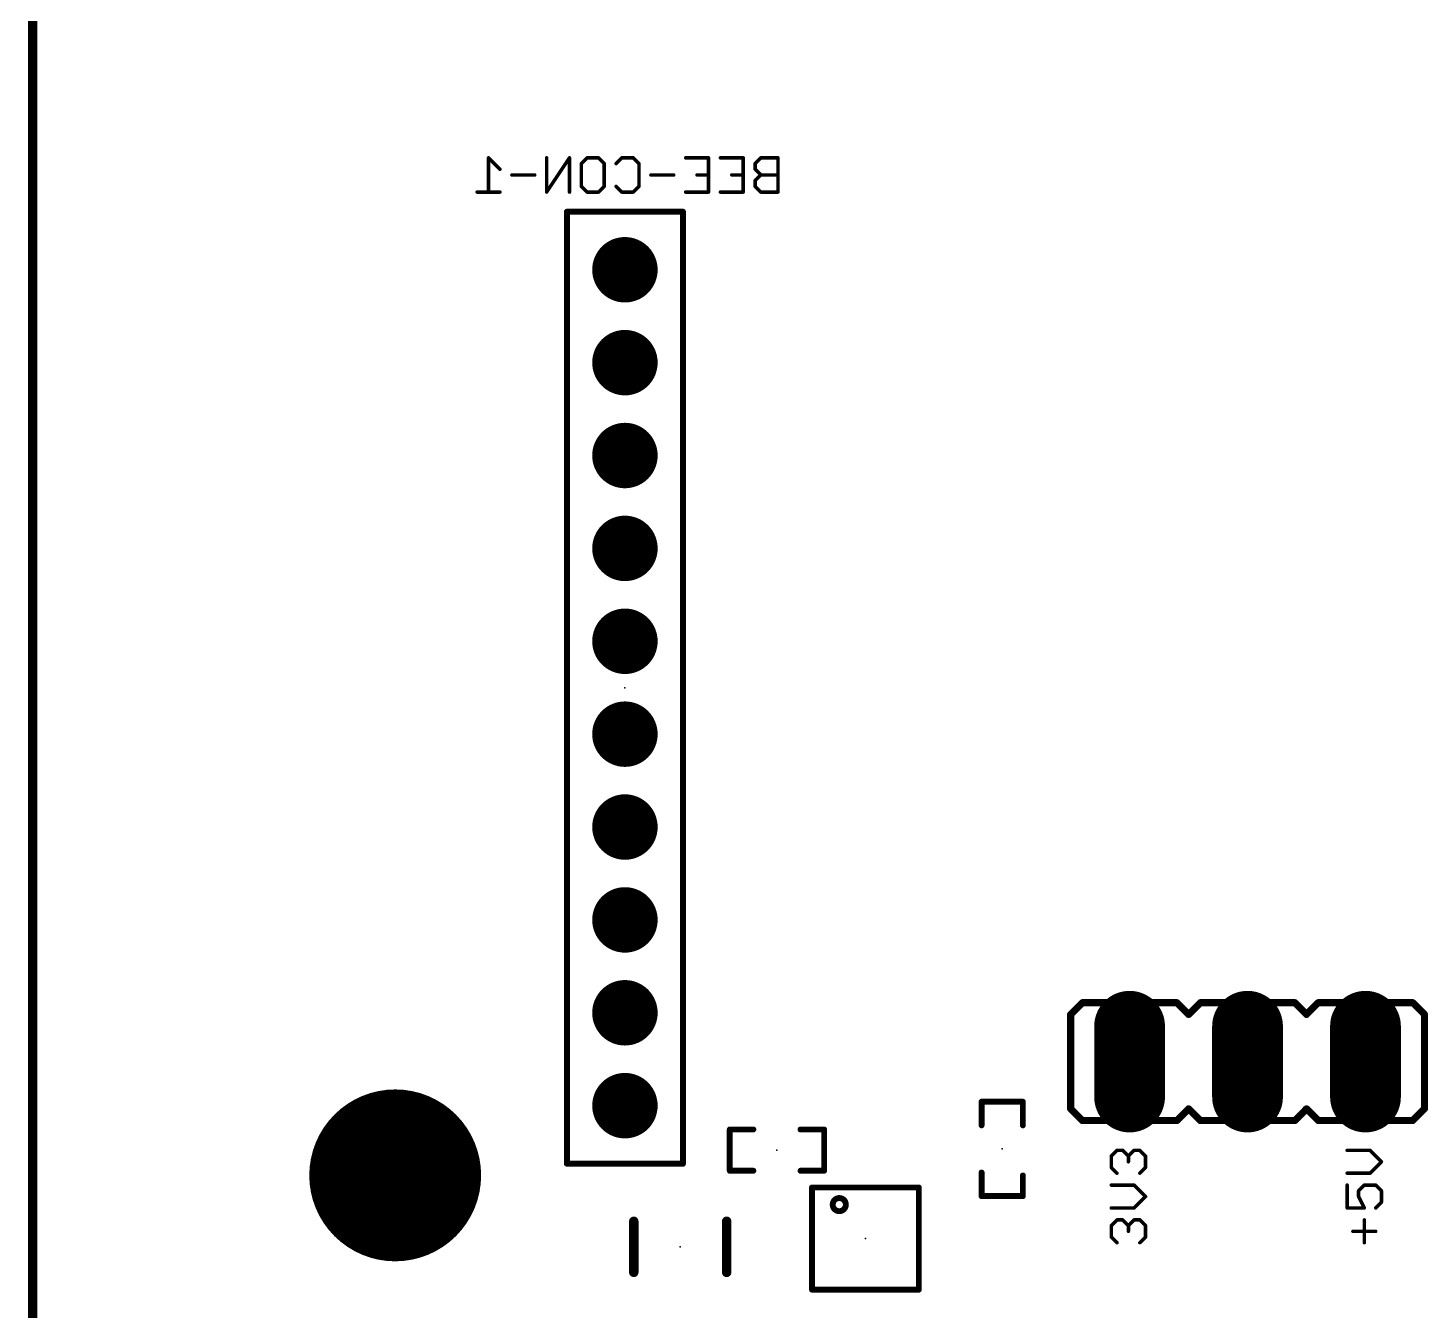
# Model space of a CAD drawing. Extents: x -36 to 36, y -94 to 86.
# Drawn here: x -35.41 to -5.26, y 31.08 to 58.71 of the extents above; entities that cross this region are included whole.
import ezdxf

# ---------------------------------------------------------------- set-up
doc = ezdxf.new("R2010")
doc.units = 0
for name, color, linetype in [('17', 82, 'CONTINUOUS'), ('20', 7, 'CONTINUOUS'), ('21', 253, 'CONTINUOUS'), ('22', 253, 'CONTINUOUS'), ('23', 7, 'CONTINUOUS'), ('30', 253, 'CONTINUOUS')]:
    doc.layers.add(name, color=color, linetype=linetype)

# ---------------------------------------------------------------- blocks, each defined once
blk = doc.blocks.new('ROUNDP')
at = {"const_width": 0.5}
blk.add_lwpolyline([(0, -0.25, 1), (0, 0.25, 1), (0, -0.25)], format="xyb", dxfattribs=at)
blk = doc.blocks.new('LONGP100')
at = {"const_width": 1}
blk.add_lwpolyline([(-0.5, 0), (0.5, 0)], dxfattribs=at)
at = {"const_width": 0.5}
for points in [[(-0.5, 0.25, 1), (-0.5, -0.25)], [(0.5, -0.25, 1), (0.5, 0.25)]]:
    blk.add_lwpolyline(points, format="xyb", dxfattribs=at)

msp = doc.modelspace()

# ---------------------------------------------------------------- linework, layer by layer
at = {"layer": '20', "const_width": 0.2032}
msp.add_lwpolyline([(-35.306, -90), (-35.306, 86.233)], dxfattribs=at)
at = {"layer": '20'}
msp.add_circle((-27.5, 34), 1.8, dxfattribs=at)
at = {"layer": '21'}
for points, const_width in [([(-23.8024, 54.7826, 1), (-23.8024, 54.7191)], 0.0635), ([(-23.7707, 54.7508, 1), (-23.8342, 54.7508)], 0.0635), ([(-21.2707, 54.7508, 1), (-21.3342, 54.7508)], 0.0635), ([(-21.3024, 54.7191, 1), (-21.3024, 54.7826)], 0.0635), ([(-12.7, 37.7571, 1), (-12.7, 37.6809)], 0.0762), ([(-12.6731, 37.6921, 1), (-12.7269, 37.7459)], 0.0762), ([(-10.6411, 37.7459, 1), (-10.6949, 37.6921)], 0.0762), ([(-10.668, 37.6809, 1), (-10.668, 37.7571)], 0.0762), ([(-10.16, 37.7571, 1), (-10.16, 37.6809)], 0.0762), ([(-10.1331, 37.6921, 1), (-10.1869, 37.7459)], 0.0762), ([(-8.1011, 37.7459, 1), (-8.1549, 37.6921)], 0.0762), ([(-8.128, 37.6809, 1), (-8.128, 37.7571)], 0.0762), ([(-7.62, 37.7571, 1), (-7.62, 37.6809)], 0.0762), ([(-7.5931, 37.6921, 1), (-7.6469, 37.7459)], 0.0762), ([(-5.5611, 37.7459, 1), (-5.6149, 37.6921)], 0.0762), ([(-5.588, 37.6809, 1), (-5.588, 37.7571)], 0.0762), ([(-12.9159, 37.465, 1), (-12.9921, 37.465)], 0.0762), ([(-12.9809, 37.4919, 1), (-12.9271, 37.4381)], 0.0762), ([(-10.4409, 37.4919, 1), (-10.3871, 37.4381)], 0.0762), ([(-10.4409, 37.4381, 1), (-10.3871, 37.4919)], 0.0762), ([(-7.9009, 37.4919, 1), (-7.8471, 37.4381)], 0.0762), ([(-7.9009, 37.4381, 1), (-7.8471, 37.4919)], 0.0762), ([(-5.2959, 37.465, 1), (-5.3721, 37.465)], 0.0762), ([(-5.3609, 37.4381, 1), (-5.3071, 37.4919)], 0.0762), ([(-14.8399, 35.5854, 1), (-14.9035, 35.5854)], 0.0635), ([(-14.8717, 35.6172, 1), (-14.8717, 35.5536)], 0.0635), ([(-13.951, 35.5854, 1), (-14.0145, 35.5854)], 0.0635), ([(-13.9827, 35.5536, 1), (-13.9827, 35.6172)], 0.0635), ([(-12.9921, 35.433, 1), (-12.9159, 35.433)], 0.0762), ([(-12.9271, 35.4599, 1), (-12.9809, 35.4061)], 0.0762), ([(-10.3871, 35.4599, 1), (-10.4409, 35.4061)], 0.0762), ([(-10.3871, 35.4061, 1), (-10.4409, 35.4599)], 0.0762), ([(-7.8471, 35.4599, 1), (-7.9009, 35.4061)], 0.0762), ([(-7.8471, 35.4061, 1), (-7.9009, 35.4599)], 0.0762), ([(-5.3721, 35.433, 1), (-5.2959, 35.433)], 0.0762), ([(-5.3071, 35.4061, 1), (-5.3609, 35.4599)], 0.0762), ([(-20.2946, 35.0203, 1), (-20.2946, 34.9567)], 0.0635), ([(-20.2629, 34.9885, 1), (-20.3264, 34.9885)], 0.0635), ([(-19.7866, 34.9567, 1), (-19.7866, 35.0203)], 0.0635), ([(-18.7706, 35.0203, 1), (-18.7706, 34.9567)], 0.0635), ([(-18.2309, 34.9885, 1), (-18.2944, 34.9885)], 0.0635), ([(-18.2626, 34.9567, 1), (-18.2626, 35.0203)], 0.0635), ([(-14.9035, 35.0774, 1), (-14.8399, 35.0774)], 0.0635), ([(-14.0145, 35.0774, 1), (-13.951, 35.0774)], 0.0635), ([(-12.7, 35.2171, 1), (-12.7, 35.1409)], 0.0762), ([(-12.7269, 35.1521, 1), (-12.6731, 35.2059)], 0.0762), ([(-10.6949, 35.2059, 1), (-10.6411, 35.1521)], 0.0762), ([(-10.668, 35.1409, 1), (-10.668, 35.2171)], 0.0762), ([(-10.16, 35.2171, 1), (-10.16, 35.1409)], 0.0762), ([(-10.1869, 35.1521, 1), (-10.1331, 35.2059)], 0.0762), ([(-8.1549, 35.2059, 1), (-8.1011, 35.1521)], 0.0762), ([(-8.128, 35.1409, 1), (-8.128, 35.2171)], 0.0762), ([(-7.62, 35.2171, 1), (-7.62, 35.1409)], 0.0762), ([(-7.6469, 35.1521, 1), (-7.5931, 35.2059)], 0.0762), ([(-5.6149, 35.2059, 1), (-5.5611, 35.1521)], 0.0762), ([(-5.588, 35.1409, 1), (-5.588, 35.2171)], 0.0762), ([(-12.0593, 34.4155, 1), (-12.0974, 34.4155)], 0.0381), ([(-12.0918, 34.429, 1), (-12.0649, 34.4021)], 0.0381), ([(-11.9555, 34.5575, 1), (-11.9555, 34.5194)], 0.0381), ([(-11.942, 34.5249, 1), (-11.9689, 34.5519)], 0.0381), ([(-11.8191, 34.5519, 1), (-11.8461, 34.5249)], 0.0381), ([(-11.8326, 34.5194, 1), (-11.8326, 34.5575)], 0.0381), ([(-11.6907, 34.4155, 1), (-11.7288, 34.4155)], 0.0381), ([(-11.7232, 34.429, 1), (-11.6962, 34.4021)], 0.0381), ([(-11.7232, 34.4021, 1), (-11.6962, 34.429)], 0.0381), ([(-11.5868, 34.5575, 1), (-11.5868, 34.5194)], 0.0381), ([(-11.5734, 34.5249, 1), (-11.6003, 34.5519)], 0.0381), ([(-11.4505, 34.5519, 1), (-11.4774, 34.5249)], 0.0381), ([(-11.464, 34.5194, 1), (-11.464, 34.5575)], 0.0381), ([(-11.3221, 34.4155, 1), (-11.3602, 34.4155)], 0.0381), ([(-11.3546, 34.4021, 1), (-11.3276, 34.429)], 0.0381), ([(-6.9983, 34.5575, 1), (-6.9983, 34.5194)], 0.0381), ([(-6.4934, 34.5519, 1), (-6.5203, 34.5249)], 0.0381), ([(-6.5068, 34.5194, 1), (-6.5068, 34.5575)], 0.0381), ([(-23.8024, 34.2826, 1), (-23.8024, 34.219)], 0.0635), ([(-23.8342, 34.2508, 1), (-23.7707, 34.2508)], 0.0635), ([(-21.3342, 34.2508, 1), (-21.2707, 34.2508)], 0.0635), ([(-21.3024, 34.219, 1), (-21.3024, 34.2826)], 0.0635), ([(-20.2946, 34.1313, 1), (-20.2946, 34.0677)], 0.0635), ([(-20.3264, 34.0995, 1), (-20.2629, 34.0995)], 0.0635), ([(-19.7866, 34.0677, 1), (-19.7866, 34.1313)], 0.0635), ([(-18.7706, 34.1313, 1), (-18.7706, 34.0677)], 0.0635), ([(-18.2944, 34.0995, 1), (-18.2309, 34.0995)], 0.0635), ([(-18.2626, 34.0677, 1), (-18.2626, 34.1313)], 0.0635), ([(-14.8399, 34.0614, 1), (-14.9035, 34.0614)], 0.0635), ([(-12.0649, 34.1833, 1), (-12.0918, 34.1563)], 0.0381), ([(-12.0974, 34.1698, 1), (-12.0593, 34.1698)], 0.0381), ([(-11.9689, 34.0335, 1), (-11.942, 34.0604)], 0.0381), ([(-11.7288, 34.2927, 1), (-11.6907, 34.2927)], 0.0381), ([(-11.4774, 34.0604, 1), (-11.4505, 34.0335)], 0.0381), ([(-11.3602, 34.1698, 1), (-11.3221, 34.1698)], 0.0381), ([(-11.3276, 34.1563, 1), (-11.3546, 34.1833)], 0.0381), ([(-6.9983, 34.066, 1), (-6.9983, 34.0279)], 0.0381), ([(-6.5203, 34.0604, 1), (-6.4934, 34.0335)], 0.0381), ([(-6.5068, 34.0279, 1), (-6.5068, 34.066)], 0.0381), ([(-6.2476, 34.2792, 1), (-6.2746, 34.3061)], 0.0381), ([(-6.2746, 34.2792, 1), (-6.2476, 34.3061)], 0.0381), ([(-18.5236, 33.7708, 1), (-18.5236, 33.7073)], 0.0635), ([(-18.4919, 33.739, 1), (-18.5554, 33.739)], 0.0635), ([(-16.1919, 33.739, 1), (-16.2553, 33.739)], 0.0635), ([(-16.2236, 33.7073, 1), (-16.2236, 33.7708)], 0.0635), ([(-13.951, 33.9979, 1), (-14.0145, 33.9979)], 0.0635), ([(-12.0783, 33.809, 1), (-12.0783, 33.7709)], 0.0381), ([(-11.5734, 33.8035, 1), (-11.6003, 33.7765)], 0.0381), ([(-11.5868, 33.7709, 1), (-11.5868, 33.809)], 0.0381), ([(-6.9793, 33.79, 1), (-7.0174, 33.79)], 0.0381), ([(-6.6297, 33.809, 1), (-6.6297, 33.7709)], 0.0381), ([(-6.6162, 33.7765, 1), (-6.6432, 33.8035)], 0.0381), ([(-6.3705, 33.8035, 1), (-6.3974, 33.7765)], 0.0381), ([(-6.384, 33.7709, 1), (-6.384, 33.809)], 0.0381), ([(-17.936, 33.229, 1), (-17.936, 33.5118, 1), (-17.936, 33.229)], 0.127), ([(-14.9035, 33.5534, 1), (-14.8399, 33.5534)], 0.0635), ([(-14.8717, 33.5852, 1), (-14.8717, 33.5217)], 0.0635), ([(-14.0145, 33.5534, 1), (-13.951, 33.5534)], 0.0635), ([(-13.9827, 33.5217, 1), (-13.9827, 33.5852)], 0.0635), ([(-11.3276, 33.5308, 1), (-11.3546, 33.5577)], 0.0381), ([(-11.3546, 33.5308, 1), (-11.3276, 33.5577)], 0.0381), ([(-6.7335, 33.6671, 1), (-6.7716, 33.6671)], 0.0381), ([(-6.7661, 33.6806, 1), (-6.7391, 33.6537)], 0.0381), ([(-6.7355, 33.5528, 1), (-6.7696, 33.5357)], 0.0381), ([(-6.7716, 33.5443, 1), (-6.7335, 33.5443)], 0.0381), ([(-6.242, 33.6671, 1), (-6.2801, 33.6671)], 0.0381), ([(-6.2746, 33.6537, 1), (-6.2476, 33.6806)], 0.0381), ([(-12.0783, 33.3176, 1), (-12.0783, 33.2795)], 0.0381), ([(-11.6003, 33.312, 1), (-11.5734, 33.285)], 0.0381), ([(-11.5868, 33.2795, 1), (-11.5868, 33.3176)], 0.0381), ([(-7.0174, 33.2985, 1), (-6.9793, 33.2985)], 0.0381), ([(-6.9983, 33.3176, 1), (-6.9983, 33.2795)], 0.0381), ([(-6.6468, 33.29, 1), (-6.6127, 33.307)], 0.0381), ([(-6.6297, 33.2795, 1), (-6.6297, 33.3176)], 0.0381), ([(-6.3974, 33.312, 1), (-6.3705, 33.285)], 0.0381), ([(-6.2801, 33.4214, 1), (-6.242, 33.4214)], 0.0381), ([(-6.2476, 33.4079, 1), (-6.2746, 33.4349)], 0.0381), ([(-22.3106, 33.0112, 1), (-22.4122, 33.0112)], 0.1016), ([(-20.3106, 33.0112, 1), (-20.4122, 33.0112)], 0.1016), ([(-12.0593, 32.9187, 1), (-12.0974, 32.9187)], 0.0381), ([(-12.0918, 32.9322, 1), (-12.0649, 32.9052)], 0.0381), ([(-11.9555, 33.0606, 1), (-11.9555, 33.0225)], 0.0381), ([(-11.942, 33.0281, 1), (-11.9689, 33.0551)], 0.0381), ([(-11.8191, 33.0551, 1), (-11.8461, 33.0281)], 0.0381), ([(-11.8326, 33.0225, 1), (-11.8326, 33.0606)], 0.0381), ([(-11.6907, 32.9187, 1), (-11.7288, 32.9187)], 0.0381), ([(-11.7232, 32.9322, 1), (-11.6962, 32.9052)], 0.0381), ([(-11.7232, 32.9052, 1), (-11.6962, 32.9322)], 0.0381), ([(-11.5868, 33.0606, 1), (-11.5868, 33.0225)], 0.0381), ([(-11.5734, 33.0281, 1), (-11.6003, 33.0551)], 0.0381), ([(-11.4505, 33.0551, 1), (-11.4774, 33.0281)], 0.0381), ([(-11.464, 33.0225, 1), (-11.464, 33.0606)], 0.0381), ([(-11.3221, 32.9187, 1), (-11.3602, 32.9187)], 0.0381), ([(-11.3546, 32.9052, 1), (-11.3276, 32.9322)], 0.0381), ([(-6.6107, 33.0416, 1), (-6.6488, 33.0416)], 0.0381), ([(-12.0974, 32.673, 1), (-12.0593, 32.673)], 0.0381), ([(-12.0649, 32.6864, 1), (-12.0918, 32.6595)], 0.0381), ([(-11.9689, 32.5366, 1), (-11.942, 32.5636)], 0.0381), ([(-11.7288, 32.7958, 1), (-11.6907, 32.7958)], 0.0381), ([(-11.4774, 32.5636, 1), (-11.4505, 32.5366)], 0.0381), ([(-11.3602, 32.673, 1), (-11.3221, 32.673)], 0.0381), ([(-11.3276, 32.6595, 1), (-11.3546, 32.6864)], 0.0381), ([(-6.8755, 32.8149, 1), (-6.8755, 32.7768)], 0.0381), ([(-6.6488, 32.5501, 1), (-6.6107, 32.5501)], 0.0381), ([(-6.384, 32.7768, 1), (-6.384, 32.8149)], 0.0381), ([(-22.4122, 31.9112, 1), (-22.3106, 31.9112)], 0.1016), ([(-20.4122, 31.9112, 1), (-20.3106, 31.9112)], 0.1016), ([(-18.5236, 31.5708, 1), (-18.5236, 31.5073)], 0.0635), ([(-18.5554, 31.539, 1), (-18.4919, 31.539)], 0.0635), ([(-16.2553, 31.539, 1), (-16.1919, 31.539)], 0.0635), ([(-16.2236, 31.5073, 1), (-16.2236, 31.5708)], 0.0635)]:
    msp.add_lwpolyline(points, format="xyb", dxfattribs=dict(at, const_width=const_width))
for points, const_width in [([(-23.8024, 54.7508), (-21.3024, 54.7508)], 0.127), ([(-23.8024, 34.2508), (-23.8024, 54.7508)], 0.127), ([(-21.3024, 54.7508), (-21.3024, 34.2508)], 0.127), ([(-12.954, 37.465), (-12.7, 37.719)], 0.1524), ([(-10.668, 37.719), (-12.7, 37.719)], 0.1524), ([(-10.668, 37.719), (-10.414, 37.465)], 0.1524), ([(-10.414, 37.465), (-10.16, 37.719)], 0.1524), ([(-8.128, 37.719), (-10.16, 37.719)], 0.1524), ([(-8.128, 37.719), (-7.874, 37.465)], 0.1524), ([(-7.874, 37.465), (-7.62, 37.719)], 0.1524), ([(-5.588, 37.719), (-7.62, 37.719)], 0.1524), ([(-5.588, 37.719), (-5.334, 37.465)], 0.1524), ([(-12.954, 35.433), (-12.954, 37.465)], 0.1524), ([(-5.334, 37.465), (-5.334, 35.433)], 0.1524), ([(-14.8717, 35.0774), (-14.8717, 35.5854)], 0.127), ([(-14.8717, 35.5854), (-13.9827, 35.5854)], 0.127), ([(-13.9827, 35.5854), (-13.9827, 35.0774)], 0.127), ([(-12.954, 35.433), (-12.7, 35.179)], 0.1524), ([(-10.668, 35.179), (-10.414, 35.433)], 0.1524), ([(-10.414, 35.433), (-10.16, 35.179)], 0.1524), ([(-8.128, 35.179), (-7.874, 35.433)], 0.1524), ([(-7.874, 35.433), (-7.62, 35.179)], 0.1524), ([(-5.588, 35.179), (-5.334, 35.433)], 0.1524), ([(-19.7866, 34.9885), (-20.2946, 34.9885)], 0.127), ([(-20.2946, 34.9885), (-20.2946, 34.0995)], 0.127), ([(-18.2626, 34.9885), (-18.7706, 34.9885)], 0.127), ([(-18.2626, 34.0995), (-18.2626, 34.9885)], 0.127), ([(-10.668, 35.179), (-12.7, 35.179)], 0.1524), ([(-8.128, 35.179), (-10.16, 35.179)], 0.1524), ([(-5.588, 35.179), (-7.62, 35.179)], 0.1524), ([(-12.0783, 34.4155), (-11.9555, 34.5384)], 0.0762), ([(-12.0783, 34.1698), (-12.0783, 34.4155)], 0.0762), ([(-11.9555, 34.5384), (-11.8326, 34.5384)], 0.0762), ([(-11.8326, 34.5384), (-11.7097, 34.4155)], 0.0762), ([(-11.7097, 34.4155), (-11.5868, 34.5384)], 0.0762), ([(-11.7097, 34.4155), (-11.7097, 34.2927)], 0.0762), ([(-11.5868, 34.5384), (-11.464, 34.5384)], 0.0762), ([(-11.464, 34.5384), (-11.3411, 34.4155)], 0.0762), ([(-11.3411, 34.4155), (-11.3411, 34.1698)], 0.0762), ([(-6.5068, 34.5384), (-6.9983, 34.5384)], 0.0762), ([(-6.2611, 34.2927), (-6.5068, 34.5384)], 0.0762), ([(-21.3024, 34.2508), (-23.8024, 34.2508)], 0.127), ([(-20.2946, 34.0995), (-19.7866, 34.0995)], 0.127), ([(-18.7706, 34.0995), (-18.2626, 34.0995)], 0.127), ([(-14.8717, 34.0614), (-14.8717, 33.5534)], 0.127), ([(-11.9555, 34.0469), (-12.0783, 34.1698)], 0.0762), ([(-11.3411, 34.1698), (-11.464, 34.0469)], 0.0762), ([(-6.9983, 34.0469), (-6.5068, 34.0469)], 0.0762), ([(-6.5068, 34.0469), (-6.2611, 34.2927)], 0.0762), ([(-16.2236, 33.739), (-18.5236, 33.739)], 0.127), ([(-18.5236, 33.739), (-18.5236, 31.539)], 0.127), ([(-16.2236, 31.539), (-16.2236, 33.739)], 0.127), ([(-13.9827, 33.5534), (-13.9827, 33.9979)], 0.127), ([(-11.5868, 33.79), (-12.0783, 33.79)], 0.0762), ([(-11.3411, 33.5443), (-11.5868, 33.79)], 0.0762), ([(-6.9983, 33.79), (-6.9983, 33.2985)], 0.0762), ([(-6.7526, 33.6671), (-6.6297, 33.79)], 0.0762), ([(-6.6297, 33.79), (-6.384, 33.79)], 0.0762), ([(-6.384, 33.79), (-6.2611, 33.6671)], 0.0762), ([(-14.8717, 33.5534), (-13.9827, 33.5534)], 0.127), ([(-11.5868, 33.2985), (-11.3411, 33.5443)], 0.0762), ([(-6.7526, 33.5443), (-6.7526, 33.6671)], 0.0762), ([(-6.6297, 33.2985), (-6.7526, 33.5443)], 0.0762), ([(-6.2611, 33.6671), (-6.2611, 33.4214)], 0.0762), ([(-12.0783, 33.2985), (-11.5868, 33.2985)], 0.0762), ([(-6.9983, 33.2985), (-6.6297, 33.2985)], 0.0762), ([(-6.2611, 33.4214), (-6.384, 33.2985)], 0.0762), ([(-22.3614, 33.0112), (-22.3614, 31.9112)], 0.2032), ([(-20.3614, 31.9112), (-20.3614, 33.0112)], 0.2032), ([(-12.0783, 32.9187), (-11.9555, 33.0416)], 0.0762), ([(-12.0783, 32.673), (-12.0783, 32.9187)], 0.0762), ([(-11.9555, 33.0416), (-11.8326, 33.0416)], 0.0762), ([(-11.8326, 33.0416), (-11.7097, 32.9187)], 0.0762), ([(-11.7097, 32.9187), (-11.5868, 33.0416)], 0.0762), ([(-11.7097, 32.9187), (-11.7097, 32.7958)], 0.0762), ([(-11.5868, 33.0416), (-11.464, 33.0416)], 0.0762), ([(-11.464, 33.0416), (-11.3411, 32.9187)], 0.0762), ([(-11.3411, 32.9187), (-11.3411, 32.673)], 0.0762), ([(-6.6297, 32.5501), (-6.6297, 33.0416)], 0.0762), ([(-11.9555, 32.5501), (-12.0783, 32.673)], 0.0762), ([(-11.3411, 32.673), (-11.464, 32.5501)], 0.0762), ([(-6.8755, 32.7958), (-6.384, 32.7958)], 0.0762), ([(-18.5236, 31.539), (-16.2236, 31.539)], 0.127)]:
    msp.add_lwpolyline(points, dxfattribs=dict(at, const_width=const_width))
at = {"layer": '22', "const_width": 0.0762}
for points in [[(-25.2438, 55.6654), (-25.4896, 55.9111)], [(-25.4896, 55.9111), (-25.4896, 55.1739)], [(-23.747, 55.9111), (-24.2385, 55.1739)], [(-24.2385, 55.1739), (-24.2385, 55.9111)], [(-23.747, 55.1739), (-23.747, 55.9111)], [(-23.4901, 55.7883), (-23.3672, 55.9111)], [(-23.4901, 55.2968), (-23.4901, 55.7883)], [(-23.3672, 55.9111), (-23.1214, 55.9111)], [(-23.1214, 55.9111), (-22.9986, 55.7883)], [(-22.9986, 55.7883), (-22.9986, 55.2968)], [(-22.7416, 55.7883), (-22.6188, 55.9111)], [(-22.6188, 55.9111), (-22.373, 55.9111)], [(-22.373, 55.9111), (-22.2502, 55.7883)], [(-22.2502, 55.7883), (-22.2502, 55.2968)], [(-21.2448, 55.9111), (-20.7533, 55.9111)], [(-20.7533, 55.9111), (-20.7533, 55.1739)], [(-20.4964, 55.9111), (-20.0049, 55.9111)], [(-20.0049, 55.9111), (-20.0049, 55.1739)], [(-19.6251, 55.9111), (-19.748, 55.7883)], [(-19.748, 55.7883), (-19.748, 55.6654)], [(-19.2565, 55.9111), (-19.6251, 55.9111)], [(-19.2565, 55.1739), (-19.2565, 55.9111)], [(-24.4954, 55.5425), (-24.9869, 55.5425)], [(-21.5017, 55.5425), (-21.9932, 55.5425)], [(-20.7533, 55.5425), (-20.9991, 55.5425)], [(-20.0049, 55.5425), (-20.2507, 55.5425)], [(-19.748, 55.6654), (-19.6251, 55.5425)], [(-19.6251, 55.5425), (-19.748, 55.4196)], [(-19.2565, 55.5425), (-19.6251, 55.5425)], [(-25.2438, 55.1739), (-25.7353, 55.1739)], [(-23.3672, 55.1739), (-23.4901, 55.2968)], [(-23.1214, 55.1739), (-23.3672, 55.1739)], [(-22.9986, 55.2968), (-23.1214, 55.1739)], [(-22.6188, 55.1739), (-22.7416, 55.2968)], [(-22.373, 55.1739), (-22.6188, 55.1739)], [(-22.2502, 55.2968), (-22.373, 55.1739)], [(-20.7533, 55.1739), (-21.2448, 55.1739)], [(-20.0049, 55.1739), (-20.4964, 55.1739)], [(-19.748, 55.4196), (-19.748, 55.2968)], [(-19.748, 55.2968), (-19.6251, 55.1739)], [(-19.6251, 55.1739), (-19.2565, 55.1739)]]:
    msp.add_lwpolyline(points, dxfattribs=at)
at = {"layer": '22', "const_width": 0.0381}
for points in [[(-25.4705, 55.9111, 1), (-25.5086, 55.9111)], [(-25.4761, 55.9246, 1), (-25.503, 55.8977)], [(-24.2194, 55.9111, 1), (-24.2575, 55.9111)], [(-23.7279, 55.9111, 1), (-23.766, 55.9111)], [(-23.7311, 55.9006, 1), (-23.7628, 55.9217)], [(-23.471, 55.7883, 1), (-23.5091, 55.7883)], [(-23.5035, 55.8017, 1), (-23.4766, 55.7748)], [(-23.3672, 55.9302, 1), (-23.3672, 55.8921)], [(-23.3537, 55.8977, 1), (-23.3807, 55.9246)], [(-23.108, 55.9246, 1), (-23.1349, 55.8977)], [(-23.1214, 55.8921, 1), (-23.1214, 55.9302)], [(-22.9795, 55.7883, 1), (-23.0176, 55.7883)], [(-23.012, 55.7748, 1), (-22.9851, 55.8017)], [(-22.7551, 55.8017, 1), (-22.7282, 55.7748)], [(-22.6188, 55.9302, 1), (-22.6188, 55.8921)], [(-22.6053, 55.8977, 1), (-22.6322, 55.9246)], [(-22.3596, 55.9246, 1), (-22.3865, 55.8977)], [(-22.373, 55.8921, 1), (-22.373, 55.9302)], [(-22.2311, 55.7883, 1), (-22.2692, 55.7883)], [(-22.2636, 55.7748, 1), (-22.2367, 55.8017)], [(-21.2448, 55.9302, 1), (-21.2448, 55.8921)], [(-20.7343, 55.9111, 1), (-20.7724, 55.9111)], [(-20.7533, 55.8921, 1), (-20.7533, 55.9302)], [(-20.4964, 55.9302, 1), (-20.4964, 55.8921)], [(-19.9859, 55.9111, 1), (-20.024, 55.9111)], [(-20.0049, 55.8921, 1), (-20.0049, 55.9302)], [(-19.7615, 55.8017, 1), (-19.7345, 55.7748)], [(-19.7289, 55.7883, 1), (-19.767, 55.7883)], [(-19.6251, 55.9302, 1), (-19.6251, 55.8921)], [(-19.6116, 55.8977, 1), (-19.6386, 55.9246)], [(-19.2375, 55.9111, 1), (-19.2756, 55.9111)], [(-19.2565, 55.8921, 1), (-19.2565, 55.9302)], [(-25.2573, 55.6519, 1), (-25.2304, 55.6789)], [(-24.9869, 55.5616, 1), (-24.9869, 55.5235)], [(-24.4954, 55.5235, 1), (-24.4954, 55.5616)], [(-21.9932, 55.5616, 1), (-21.9932, 55.5235)], [(-21.5017, 55.5235, 1), (-21.5017, 55.5616)], [(-20.9991, 55.5616, 1), (-20.9991, 55.5235)], [(-20.7533, 55.5235, 1), (-20.7533, 55.5616)], [(-20.2507, 55.5616, 1), (-20.2507, 55.5235)], [(-20.0049, 55.5235, 1), (-20.0049, 55.5616)], [(-19.7345, 55.6789, 1), (-19.7615, 55.6519)], [(-19.767, 55.6654, 1), (-19.7289, 55.6654)], [(-19.6251, 55.5616, 1), (-19.6251, 55.5235)], [(-19.6116, 55.529, 1), (-19.6386, 55.556)], [(-19.6386, 55.529, 1), (-19.6116, 55.556)], [(-19.2565, 55.5235, 1), (-19.2565, 55.5616)], [(-25.7353, 55.193, 1), (-25.7353, 55.1549)], [(-25.5086, 55.1739, 1), (-25.4705, 55.1739)], [(-25.2438, 55.1549, 1), (-25.2438, 55.193)], [(-24.2543, 55.1845, 1), (-24.2226, 55.1633)], [(-24.2575, 55.1739, 1), (-24.2194, 55.1739)], [(-23.766, 55.1739, 1), (-23.7279, 55.1739)], [(-23.5091, 55.2968, 1), (-23.471, 55.2968)], [(-23.4766, 55.3102, 1), (-23.5035, 55.2833)], [(-23.3672, 55.193, 1), (-23.3672, 55.1549)], [(-23.3807, 55.1604, 1), (-23.3537, 55.1874)], [(-23.1349, 55.1874, 1), (-23.108, 55.1604)], [(-23.1214, 55.1549, 1), (-23.1214, 55.193)], [(-23.0176, 55.2968, 1), (-22.9795, 55.2968)], [(-22.9851, 55.2833, 1), (-23.012, 55.3102)], [(-22.7282, 55.3102, 1), (-22.7551, 55.2833)], [(-22.6188, 55.193, 1), (-22.6188, 55.1549)], [(-22.6322, 55.1604, 1), (-22.6053, 55.1874)], [(-22.3865, 55.1874, 1), (-22.3596, 55.1604)], [(-22.373, 55.1549, 1), (-22.373, 55.193)], [(-22.2692, 55.2968, 1), (-22.2311, 55.2968)], [(-22.2367, 55.2833, 1), (-22.2636, 55.3102)], [(-21.2448, 55.193, 1), (-21.2448, 55.1549)], [(-20.7724, 55.1739, 1), (-20.7343, 55.1739)], [(-20.7533, 55.1549, 1), (-20.7533, 55.193)], [(-20.4964, 55.193, 1), (-20.4964, 55.1549)], [(-20.024, 55.1739, 1), (-19.9859, 55.1739)], [(-20.0049, 55.1549, 1), (-20.0049, 55.193)], [(-19.7615, 55.4331, 1), (-19.7345, 55.4062)], [(-19.7345, 55.3102, 1), (-19.7615, 55.2833)], [(-19.7289, 55.4196, 1), (-19.767, 55.4196)], [(-19.767, 55.2968, 1), (-19.7289, 55.2968)], [(-19.6251, 55.193, 1), (-19.6251, 55.1549)], [(-19.6386, 55.1604, 1), (-19.6116, 55.1874)], [(-19.2756, 55.1739, 1), (-19.2375, 55.1739)], [(-19.2565, 55.1549, 1), (-19.2565, 55.193)]]:
    msp.add_lwpolyline(points, format="xyb", dxfattribs=at)
at = {"layer": '23'}
for p in [(-22.5524, 44.5008), (-9.144, 36.449), (-19.2786, 34.544), (-14.4272, 34.5694), (-17.3736, 32.639), (-21.3614, 32.4612)]:
    msp.add_point(p, dxfattribs=at)
at = {"layer": '30', "const_width": 1.8508}
msp.add_lwpolyline([(-27.5, 33.0746, 1), (-27.5, 34.9254, 1), (-27.5, 33.0746)], format="xyb", dxfattribs=at)

# ---------------------------------------------------------------- block references
at = {"layer": '17', "xscale": 1.308, "yscale": 1.308}
for p in [(-22.5524, 53.5008), (-22.5524, 53.5008), (-22.5524, 51.5008), (-22.5524, 51.5008), (-22.5524, 49.5008), (-22.5524, 49.5008), (-22.5524, 47.5008), (-22.5524, 47.5008), (-22.5524, 45.5008), (-22.5524, 45.5008), (-22.5524, 43.5008), (-22.5524, 43.5008), (-22.5524, 41.5008), (-22.5524, 41.5008), (-22.5524, 39.5008), (-22.5524, 39.5008), (-22.5524, 37.5008), (-22.5524, 37.5008), (-22.5524, 35.5008), (-22.5524, 35.5008)]:
    msp.add_blockref('ROUNDP', p, dxfattribs=at)
at = {"layer": '17', "xscale": 1.4224, "yscale": 1.4224, "rotation": 90}
for p in [(-11.684, 36.449), (-11.684, 36.449), (-9.144, 36.449), (-9.144, 36.449), (-6.604, 36.449), (-6.604, 36.449)]:
    msp.add_blockref('LONGP100', p, dxfattribs=at)
at = {"layer": '30', "xscale": 1.4096, "yscale": 1.4096}
for p in [(-22.5524, 53.5008), (-22.5524, 51.5008), (-22.5524, 49.5008), (-22.5524, 47.5008), (-22.5524, 45.5008), (-22.5524, 43.5008), (-22.5524, 41.5008), (-22.5524, 39.5008), (-22.5524, 37.5008), (-22.5524, 35.5008)]:
    msp.add_blockref('ROUNDP', p, dxfattribs=at)
at = {"layer": '30', "xscale": 1.524, "yscale": 1.524, "rotation": 90}
for p in [(-11.684, 36.449), (-9.144, 36.449), (-6.604, 36.449)]:
    msp.add_blockref('LONGP100', p, dxfattribs=at)

doc.saveas('drawing.dxf')
